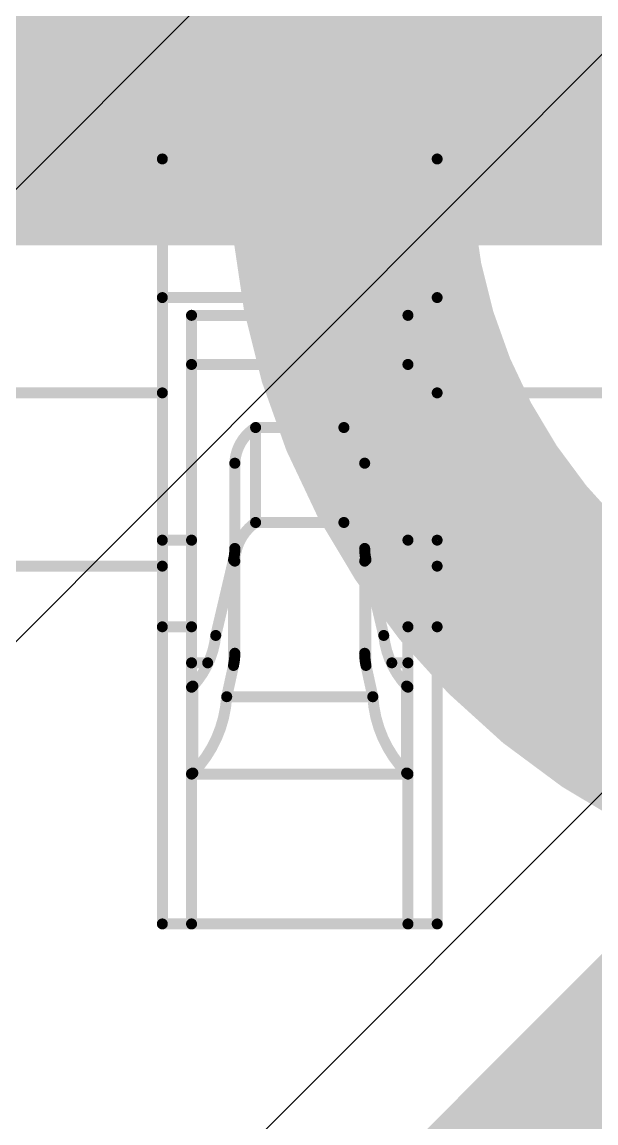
# Model space of a CAD drawing. Header units: inches. Extents: x -6 to 5433, y -4 to 5447.
# Drawn here: x 19.054 to 19.717, y 27.422 to 28.693 of the extents above; entities that cross this region are included whole.
import ezdxf

# ---------------------------------------------------------------- set-up
doc = ezdxf.new("R2010")
doc.units = ezdxf.units.IN
for name, color, linetype in [('Bottom Layer', 5, 'Continuous'), ('Bottom Solder', 6, 'Continuous'), ('Mechanical 4', 56, 'Continuous'), ('Top Layer', 1, 'Continuous'), ('Top Paste', 8, 'Continuous'), ('Top Solder', 216, 'Continuous')]:
    doc.layers.add(name, color=color, linetype=linetype)

msp = doc.modelspace()

# ---------------------------------------------------------------- hatches: boundary and pattern name
at = {"layer": 'Top Layer'}
msp.add_hatch(color=1, dxfattribs=at).paths.add_polyline_path([(20.8356, 28.5367), (16.1356, 28.5367), (16.1356, 29.1767), (20.8356, 29.1767)])
at = {"layer": 'Top Paste'}
msp.add_hatch(color=8, dxfattribs=at).paths.add_polyline_path([(20.8356, 28.5367), (16.1356, 28.5367), (16.1356, 29.1767), (20.8356, 29.1767)])
at = {"layer": 'Top Solder'}
msp.add_hatch(color=216, dxfattribs=at).paths.add_polyline_path([(20.9372, 28.4351), (16.034, 28.4351), (16.034, 29.2783), (20.9372, 29.2783)])

# ---------------------------------------------------------------- linework, layer by layer
at = {"layer": 'Bottom Layer'}
for points in [[(19.4336, 28.5285, 0.2794, 0.2794, 0), (19.4336, 29.5259, 0.2794, 0.2794, 0)], [(20.8814, 28.5285, 0.2794, 0.2794, -1), (19.4336, 28.5285, 0.2794, 0.2794, 0)]]:
    msp.add_lwpolyline(points, format="xyseb", dxfattribs=at)
msp.add_lwpolyline([(19.3637, 28.5285, 0.1397, 0.1397, 1), (19.5034, 28.5285, 0.1397, 0.1397, 1)], format="xyseb", close=True, dxfattribs=at)
msp.add_lwpolyline([(19.3637, 28.5285, 0.1397, 0.1397, 1), (19.5034, 28.5285, 0.1397, 0.1397, 1)], format="xyseb", close=True, dxfattribs=at)
at = {"layer": 'Bottom Solder'}
for p in [(10.7161, 20.161), (10.982, 19.9045)]:
    msp.add_line(p, (5432.8521, 5447.4931), dxfattribs=at)
at = {"layer": 'Mechanical 4'}
for points in [[(19.2162, 28.5349, 0.0127, 0.0127, 0), (19.5337, 28.5349, 0.0127, 0.0127, 0)], [(19.2162, 28.0649, 0.0127, 0.0127, 0), (19.2162, 28.5349, 0.0127, 0.0127, 0)], [(19.5337, 28.0649, 0.0127, 0.0127, 0), (19.5337, 28.5349, 0.0127, 0.0127, 0)], [(19.2162, 28.3749, 0.0127, 0.0127, 0), (19.5337, 28.3749, 0.0127, 0.0127, 0)], [(19.2499, 28.3544, 0.0127, 0.0127, 0), (19.4999, 28.3544, 0.0127, 0.0127, 0)], [(19.2499, 27.6519, 0.0127, 0.0127, 0), (19.2499, 28.3544, 0.0127, 0.0127, 0)], [(19.4999, 27.6519, 0.0127, 0.0127, 0), (19.4999, 28.3544, 0.0127, 0.0127, 0)], [(19.2499, 28.2977, 0.0127, 0.0127, 0), (19.4999, 28.2977, 0.0127, 0.0127, 0)], [(18.8987, 28.2649, 0.0127, 0.0127, 0), (19.2162, 28.2649, 0.0127, 0.0127, 0)], [(19.5337, 28.2649, 0.0127, 0.0127, 0), (19.8512, 28.2649, 0.0127, 0.0127, 0)], [(19.2999, 28.1837, 0.0127, 0.0127, -0.247377), (19.3239, 28.2249, 0.0127, 0.0127, 0)], [(19.3239, 28.2249, 0.0127, 0.0127, 0), (19.4259, 28.2249, 0.0127, 0.0127, 0)], [(19.3239, 28.1153, 0.0127, 0.0127, 0), (19.3239, 28.2249, 0.0127, 0.0127, 0)], [(19.4259, 28.1153, 0.0127, 0.0127, 0), (19.4259, 28.2249, 0.0127, 0.0127, 0)], [(19.4259, 28.2249, 0.0127, 0.0127, -0.247377), (19.4499, 28.1837, 0.0127, 0.0127, 0)], [(19.2999, 27.9643, 0.0127, 0.0127, 0), (19.2999, 28.1837, 0.0127, 0.0127, 0)], [(19.4499, 27.9643, 0.0127, 0.0127, 0), (19.4499, 28.1837, 0.0127, 0.0127, 0)], [(19.2999, 28.0707, 0.0127, 0.0127, -0.23748), (19.3239, 28.1153, 0.0127, 0.0127, 0)], [(19.3239, 28.1153, 0.0127, 0.0127, 0), (19.4259, 28.1153, 0.0127, 0.0127, 0)], [(19.4259, 28.1153, 0.0127, 0.0127, -0.23748), (19.4499, 28.0707, 0.0127, 0.0127, 0)], [(19.2162, 28.0949, 0.0127, 0.0127, 0), (19.2499, 28.0949, 0.0127, 0.0127, 0)], [(19.4999, 28.0949, 0.0127, 0.0127, 0), (19.5337, 28.0949, 0.0127, 0.0127, 0)], [(19.2999, 28.0853, 0.0127, 0.0127, -0.057864), (19.2984, 28.0722, 0.0127, 0.0127, 0)], [(19.4514, 28.0722, 0.0127, 0.0127, -0.057864), (19.4499, 28.0853, 0.0127, 0.0127, 0)], [(19.2779, 27.9849, 0.0127, 0.0127, 0), (19.2984, 28.0722, 0.0127, 0.0127, 0)], [(19.2984, 27.9503, 0.0127, 0.0127, 0), (19.2984, 28.0722, 0.0127, 0.0127, 0)], [(19.4514, 28.0722, 0.0127, 0.0127, 0), (19.4719, 27.9849, 0.0127, 0.0127, 0)], [(19.4514, 27.9503, 0.0127, 0.0127, 0), (19.4514, 28.0722, 0.0127, 0.0127, 0)], [(18.8987, 28.0649, 0.0127, 0.0127, 0), (19.2162, 28.0649, 0.0127, 0.0127, 0)], [(19.2162, 27.6519, 0.0127, 0.0127, 0), (19.2162, 28.0649, 0.0127, 0.0127, 0)], [(19.5337, 28.0649, 0.0127, 0.0127, 0), (19.8512, 28.0649, 0.0127, 0.0127, 0)], [(19.5337, 27.6519, 0.0127, 0.0127, 0), (19.5337, 28.0649, 0.0127, 0.0127, 0)], [(19.2162, 27.9949, 0.0127, 0.0127, 0), (19.2499, 27.9949, 0.0127, 0.0127, 0)], [(19.4999, 27.9949, 0.0127, 0.0127, 0), (19.5337, 27.9949, 0.0127, 0.0127, 0)], [(19.2779, 27.9849, 0.0127, 0.0127, -0.162591), (19.2514, 27.9265, 0.0127, 0.0127, 0)], [(19.4984, 27.9265, 0.0127, 0.0127, -0.162591), (19.4719, 27.9849, 0.0127, 0.0127, 0)], [(19.2999, 27.9643, 0.0127, 0.0127, -0.053658), (19.2984, 27.9503, 0.0127, 0.0127, 0)], [(19.4514, 27.9503, 0.0127, 0.0127, -0.053658), (19.4499, 27.9643, 0.0127, 0.0127, 0)], [(19.2499, 27.9533, 0.0127, 0.0127, 0), (19.2686, 27.9533, 0.0127, 0.0127, 0)], [(19.4812, 27.9533, 0.0127, 0.0127, 0), (19.4999, 27.9533, 0.0127, 0.0127, 0)], [(19.2905, 27.9142, 0.0127, 0.0127, 0), (19.2984, 27.9503, 0.0127, 0.0127, 0)], [(19.4514, 27.9503, 0.0127, 0.0127, 0), (19.4593, 27.9142, 0.0127, 0.0127, 0)], [(19.2505, 27.9258, 0.0127, 0.0127, -0.00812), (19.2507, 27.926, 0.0127, 0.0127, 0)], [(19.2507, 27.926, 0.0127, 0.0127, -0.004821), (19.2509, 27.9261, 0.0127, 0.0127, 0)], [(19.2509, 27.9261, 0.0127, 0.0127, 0), (19.2514, 27.9265, 0.0127, 0.0127, 0)], [(19.2514, 27.8261, 0.0127, 0.0127, 0), (19.2514, 27.9265, 0.0127, 0.0127, 0)], [(19.4984, 27.9265, 0.0127, 0.0127, 0), (19.4987, 27.9263, 0.0127, 0.0127, 0)], [(19.4984, 27.8261, 0.0127, 0.0127, 0), (19.4984, 27.9265, 0.0127, 0.0127, 0)], [(19.4987, 27.9263, 0.0127, 0.0127, 0), (19.4989, 27.9261, 0.0127, 0.0127, 0)], [(19.4989, 27.9261, 0.0127, 0.0127, -0.006055), (19.4991, 27.926, 0.0127, 0.0127, 0)], [(19.4992, 27.926, 0.0127, 0.0127, -0.010737), (19.4994, 27.9258, 0.0127, 0.0127, 0)], [(19.25, 27.9254, 0.0127, 0.0127, -0.035041), (19.2501, 27.9255, 0.0127, 0.0127, 0)], [(19.2499, 27.9253, 0.0127, 0.0127, -0.028404), (19.25, 27.9254, 0.0127, 0.0127, 0)], [(19.2499, 27.9252, 0.0127, 0.0127, -0.011022), (19.2499, 27.9253, 0.0127, 0.0127, 0)], [(19.2501, 27.9255, 0.0127, 0.0127, -0.032319), (19.2502, 27.9256, 0.0127, 0.0127, 0)], [(19.2502, 27.9256, 0.0127, 0.0127, -0.024462), (19.2503, 27.9257, 0.0127, 0.0127, 0)], [(19.2503, 27.9257, 0.0127, 0.0127, -0.013729), (19.2505, 27.9258, 0.0127, 0.0127, 0)], [(19.2905, 27.9142, 0.0127, 0.0127, -0.179894), (19.2514, 27.8261, 0.0127, 0.0127, 0)], [(19.2905, 27.9142, 0.0127, 0.0127, 0), (19.4593, 27.9142, 0.0127, 0.0127, 0)], [(19.4984, 27.8261, 0.0127, 0.0127, -0.179894), (19.4593, 27.9142, 0.0127, 0.0127, 0)], [(19.4994, 27.9258, 0.0127, 0.0127, -0.018562), (19.4995, 27.9257, 0.0127, 0.0127, 0)], [(19.4995, 27.9257, 0.0127, 0.0127, -0.023386), (19.4996, 27.9256, 0.0127, 0.0127, 0)], [(19.4996, 27.9256, 0.0127, 0.0127, -0.054321), (19.4998, 27.9254, 0.0127, 0.0127, 0)], [(19.4998, 27.9254, 0.0127, 0.0127, -0.028597), (19.4999, 27.9252, 0.0127, 0.0127, 0)], [(19.25, 27.8253, 0.0127, 0.0127, -0.037446), (19.2501, 27.8253, 0.0127, 0.0127, 0)], [(19.2499, 27.8252, 0.0127, 0.0127, -0.032689), (19.25, 27.8253, 0.0127, 0.0127, 0)], [(19.2499, 27.8251, 0.0127, 0.0127, -0.013234), (19.2499, 27.8252, 0.0127, 0.0127, 0)], [(19.2499, 27.8249, 0.0127, 0.0127, 0), (19.4999, 27.8249, 0.0127, 0.0127, 0)], [(19.2501, 27.8253, 0.0127, 0.0127, -0.031881), (19.2502, 27.8254, 0.0127, 0.0127, 0)], [(19.2501, 27.8254, 0.0127, 0.0127, -0.02262), (19.2503, 27.8255, 0.0127, 0.0127, 0)], [(19.2503, 27.8255, 0.0127, 0.0127, -0.012209), (19.2505, 27.8256, 0.0127, 0.0127, 0)], [(19.2505, 27.8256, 0.0127, 0.0127, -0.00707), (19.2507, 27.8257, 0.0127, 0.0127, 0)], [(19.2507, 27.8257, 0.0127, 0.0127, 0), (19.2509, 27.8258, 0.0127, 0.0127, 0)], [(19.2509, 27.8258, 0.0127, 0.0127, 0), (19.2514, 27.8261, 0.0127, 0.0127, 0)], [(19.4984, 27.8261, 0.0127, 0.0127, 0), (19.4987, 27.826, 0.0127, 0.0127, 0)], [(19.4987, 27.826, 0.0127, 0.0127, 0), (19.4989, 27.8258, 0.0127, 0.0127, 0)], [(19.4989, 27.8258, 0.0127, 0.0127, -0.005205), (19.4992, 27.8257, 0.0127, 0.0127, 0)], [(19.4991, 27.8257, 0.0127, 0.0127, -0.009376), (19.4994, 27.8256, 0.0127, 0.0127, 0)], [(19.4994, 27.8256, 0.0127, 0.0127, -0.016687), (19.4995, 27.8255, 0.0127, 0.0127, 0)], [(19.4995, 27.8255, 0.0127, 0.0127, -0.021994), (19.4996, 27.8254, 0.0127, 0.0127, 0)], [(19.4996, 27.8254, 0.0127, 0.0127, -0.026751), (19.4997, 27.8254, 0.0127, 0.0127, 0)], [(19.4997, 27.8254, 0.0127, 0.0127, -0.028288), (19.4998, 27.8253, 0.0127, 0.0127, 0)], [(19.4998, 27.8253, 0.0127, 0.0127, -0.032605), (19.4999, 27.8251, 0.0127, 0.0127, 0)], [(19.2162, 27.6519, 0.0127, 0.0127, 0), (19.5337, 27.6519, 0.0127, 0.0127, 0)]]:
    msp.add_lwpolyline(points, format="xyseb", dxfattribs=at)
for points in [[(19.213, 28.5349, 0.00635, 0.00635, 1), (19.2193, 28.5349, 0.00635, 0.00635, 1)], [(19.213, 28.5349, 0.00635, 0.00635, 1), (19.2193, 28.5349, 0.00635, 0.00635, 1)], [(19.5305, 28.5349, 0.00635, 0.00635, 1), (19.5368, 28.5349, 0.00635, 0.00635, 1)], [(19.5305, 28.5349, 0.00635, 0.00635, 1), (19.5368, 28.5349, 0.00635, 0.00635, 1)], [(19.213, 28.3749, 0.00635, 0.00635, 1), (19.2193, 28.3749, 0.00635, 0.00635, 1)], [(19.5305, 28.3749, 0.00635, 0.00635, 1), (19.5368, 28.3749, 0.00635, 0.00635, 1)], [(19.2467, 28.3544, 0.00635, 0.00635, 1), (19.2531, 28.3544, 0.00635, 0.00635, 1)], [(19.2467, 28.3544, 0.00635, 0.00635, 1), (19.2531, 28.3544, 0.00635, 0.00635, 1)], [(19.4967, 28.3544, 0.00635, 0.00635, 1), (19.5031, 28.3544, 0.00635, 0.00635, 1)], [(19.4967, 28.3544, 0.00635, 0.00635, 1), (19.5031, 28.3544, 0.00635, 0.00635, 1)], [(19.2467, 28.2977, 0.00635, 0.00635, 1), (19.2531, 28.2977, 0.00635, 0.00635, 1)], [(19.4967, 28.2977, 0.00635, 0.00635, 1), (19.5031, 28.2977, 0.00635, 0.00635, 1)], [(19.213, 28.2649, 0.00635, 0.00635, 1), (19.2193, 28.2649, 0.00635, 0.00635, 1)], [(19.5305, 28.2649, 0.00635, 0.00635, 1), (19.5368, 28.2649, 0.00635, 0.00635, 1)], [(19.3207, 28.2249, 0.00635, 0.00635, 1), (19.3271, 28.2249, 0.00635, 0.00635, 1)], [(19.3207, 28.2249, 0.00635, 0.00635, 1), (19.3271, 28.2249, 0.00635, 0.00635, 1)], [(19.3207, 28.2249, 0.00635, 0.00635, 1), (19.3271, 28.2249, 0.00635, 0.00635, 1)], [(19.4227, 28.2249, 0.00635, 0.00635, 1), (19.4291, 28.2249, 0.00635, 0.00635, 1)], [(19.4227, 28.2249, 0.00635, 0.00635, 1), (19.4291, 28.2249, 0.00635, 0.00635, 1)], [(19.4227, 28.2249, 0.00635, 0.00635, 1), (19.4291, 28.2249, 0.00635, 0.00635, 1)], [(19.2967, 28.1837, 0.00635, 0.00635, 1), (19.3031, 28.1837, 0.00635, 0.00635, 1)], [(19.2967, 28.1837, 0.00635, 0.00635, 1), (19.3031, 28.1837, 0.00635, 0.00635, 1)], [(19.4467, 28.1837, 0.00635, 0.00635, 1), (19.4531, 28.1837, 0.00635, 0.00635, 1)], [(19.4467, 28.1837, 0.00635, 0.00635, 1), (19.4531, 28.1837, 0.00635, 0.00635, 1)], [(19.3207, 28.1153, 0.00635, 0.00635, 1), (19.3271, 28.1153, 0.00635, 0.00635, 1)], [(19.3207, 28.1153, 0.00635, 0.00635, 1), (19.3271, 28.1153, 0.00635, 0.00635, 1)], [(19.3207, 28.1153, 0.00635, 0.00635, 1), (19.3271, 28.1153, 0.00635, 0.00635, 1)], [(19.4227, 28.1153, 0.00635, 0.00635, 1), (19.4291, 28.1153, 0.00635, 0.00635, 1)], [(19.4227, 28.1153, 0.00635, 0.00635, 1), (19.4291, 28.1153, 0.00635, 0.00635, 1)], [(19.4227, 28.1153, 0.00635, 0.00635, 1), (19.4291, 28.1153, 0.00635, 0.00635, 1)], [(19.213, 28.0949, 0.00635, 0.00635, 1), (19.2193, 28.0949, 0.00635, 0.00635, 1)], [(19.2467, 28.0949, 0.00635, 0.00635, 1), (19.2531, 28.0949, 0.00635, 0.00635, 1)], [(19.4967, 28.0949, 0.00635, 0.00635, 1), (19.5031, 28.0949, 0.00635, 0.00635, 1)], [(19.5305, 28.0949, 0.00635, 0.00635, 1), (19.5368, 28.0949, 0.00635, 0.00635, 1)], [(19.2967, 28.0853, 0.00635, 0.00635, 1), (19.3031, 28.0853, 0.00635, 0.00635, 1)], [(19.4467, 28.0853, 0.00635, 0.00635, 1), (19.4531, 28.0853, 0.00635, 0.00635, 1)], [(19.2952, 28.0722, 0.00635, 0.00635, 1), (19.3016, 28.0722, 0.00635, 0.00635, 1)], [(19.2952, 28.0722, 0.00635, 0.00635, 1), (19.3016, 28.0722, 0.00635, 0.00635, 1)], [(19.2952, 28.0722, 0.00635, 0.00635, 1), (19.3016, 28.0722, 0.00635, 0.00635, 1)], [(19.2967, 28.0707, 0.00635, 0.00635, 1), (19.3031, 28.0707, 0.00635, 0.00635, 1)], [(19.4467, 28.0707, 0.00635, 0.00635, 1), (19.4531, 28.0707, 0.00635, 0.00635, 1)], [(19.4482, 28.0722, 0.00635, 0.00635, 1), (19.4546, 28.0722, 0.00635, 0.00635, 1)], [(19.4482, 28.0722, 0.00635, 0.00635, 1), (19.4546, 28.0722, 0.00635, 0.00635, 1)], [(19.4482, 28.0722, 0.00635, 0.00635, 1), (19.4546, 28.0722, 0.00635, 0.00635, 1)], [(19.213, 28.0649, 0.00635, 0.00635, 1), (19.2193, 28.0649, 0.00635, 0.00635, 1)], [(19.213, 28.0649, 0.00635, 0.00635, 1), (19.2193, 28.0649, 0.00635, 0.00635, 1)], [(19.213, 28.0649, 0.00635, 0.00635, 1), (19.2193, 28.0649, 0.00635, 0.00635, 1)], [(19.5305, 28.0649, 0.00635, 0.00635, 1), (19.5368, 28.0649, 0.00635, 0.00635, 1)], [(19.5305, 28.0649, 0.00635, 0.00635, 1), (19.5368, 28.0649, 0.00635, 0.00635, 1)], [(19.5305, 28.0649, 0.00635, 0.00635, 1), (19.5368, 28.0649, 0.00635, 0.00635, 1)], [(19.213, 27.9949, 0.00635, 0.00635, 1), (19.2193, 27.9949, 0.00635, 0.00635, 1)], [(19.2467, 27.9949, 0.00635, 0.00635, 1), (19.2531, 27.9949, 0.00635, 0.00635, 1)], [(19.4967, 27.9949, 0.00635, 0.00635, 1), (19.5031, 27.9949, 0.00635, 0.00635, 1)], [(19.5305, 27.9949, 0.00635, 0.00635, 1), (19.5368, 27.9949, 0.00635, 0.00635, 1)], [(19.2747, 27.9849, 0.00635, 0.00635, 1), (19.281, 27.9849, 0.00635, 0.00635, 1)], [(19.2747, 27.9849, 0.00635, 0.00635, 1), (19.281, 27.9849, 0.00635, 0.00635, 1)], [(19.4688, 27.9849, 0.00635, 0.00635, 1), (19.4751, 27.9849, 0.00635, 0.00635, 1)], [(19.4688, 27.9849, 0.00635, 0.00635, 1), (19.4751, 27.9849, 0.00635, 0.00635, 1)], [(19.2967, 27.9643, 0.00635, 0.00635, 1), (19.3031, 27.9643, 0.00635, 0.00635, 1)], [(19.2967, 27.9643, 0.00635, 0.00635, 1), (19.3031, 27.9643, 0.00635, 0.00635, 1)], [(19.4467, 27.9643, 0.00635, 0.00635, 1), (19.4531, 27.9643, 0.00635, 0.00635, 1)], [(19.4467, 27.9643, 0.00635, 0.00635, 1), (19.4531, 27.9643, 0.00635, 0.00635, 1)], [(19.2467, 27.9533, 0.00635, 0.00635, 1), (19.2531, 27.9533, 0.00635, 0.00635, 1)], [(19.2654, 27.9533, 0.00635, 0.00635, 1), (19.2717, 27.9533, 0.00635, 0.00635, 1)], [(19.4781, 27.9533, 0.00635, 0.00635, 1), (19.4844, 27.9533, 0.00635, 0.00635, 1)], [(19.4967, 27.9533, 0.00635, 0.00635, 1), (19.5031, 27.9533, 0.00635, 0.00635, 1)], [(19.2952, 27.9503, 0.00635, 0.00635, 1), (19.3016, 27.9503, 0.00635, 0.00635, 1)], [(19.2952, 27.9503, 0.00635, 0.00635, 1), (19.3016, 27.9503, 0.00635, 0.00635, 1)], [(19.2952, 27.9503, 0.00635, 0.00635, 1), (19.3016, 27.9503, 0.00635, 0.00635, 1)], [(19.4482, 27.9503, 0.00635, 0.00635, 1), (19.4546, 27.9503, 0.00635, 0.00635, 1)], [(19.4482, 27.9503, 0.00635, 0.00635, 1), (19.4546, 27.9503, 0.00635, 0.00635, 1)], [(19.4482, 27.9503, 0.00635, 0.00635, 1), (19.4546, 27.9503, 0.00635, 0.00635, 1)], [(19.2475, 27.926, 0.00635, 0.00635, 1), (19.2539, 27.926, 0.00635, 0.00635, 1)], [(19.2475, 27.926, 0.00635, 0.00635, 1), (19.2539, 27.926, 0.00635, 0.00635, 1)], [(19.2477, 27.9261, 0.00635, 0.00635, 1), (19.2541, 27.9261, 0.00635, 0.00635, 1)], [(19.2477, 27.9261, 0.00635, 0.00635, 1), (19.2541, 27.9261, 0.00635, 0.00635, 1)], [(19.2482, 27.9265, 0.00635, 0.00635, 1), (19.2546, 27.9265, 0.00635, 0.00635, 1)], [(19.2482, 27.9265, 0.00635, 0.00635, 1), (19.2546, 27.9265, 0.00635, 0.00635, 1)], [(19.2482, 27.9265, 0.00635, 0.00635, 1), (19.2546, 27.9265, 0.00635, 0.00635, 1)], [(19.4952, 27.9265, 0.00635, 0.00635, 1), (19.5016, 27.9265, 0.00635, 0.00635, 1)], [(19.4952, 27.9265, 0.00635, 0.00635, 1), (19.5016, 27.9265, 0.00635, 0.00635, 1)], [(19.4952, 27.9265, 0.00635, 0.00635, 1), (19.5016, 27.9265, 0.00635, 0.00635, 1)], [(19.4955, 27.9263, 0.00635, 0.00635, 1), (19.5018, 27.9263, 0.00635, 0.00635, 1)], [(19.4955, 27.9263, 0.00635, 0.00635, 1), (19.5018, 27.9263, 0.00635, 0.00635, 1)], [(19.4957, 27.9261, 0.00635, 0.00635, 1), (19.5021, 27.9261, 0.00635, 0.00635, 1)], [(19.4957, 27.9261, 0.00635, 0.00635, 1), (19.5021, 27.9261, 0.00635, 0.00635, 1)], [(19.496, 27.926, 0.00635, 0.00635, 1), (19.5023, 27.926, 0.00635, 0.00635, 1)], [(19.496, 27.926, 0.00635, 0.00635, 1), (19.5023, 27.926, 0.00635, 0.00635, 1)], [(19.2468, 27.9254, 0.00635, 0.00635, 1), (19.2532, 27.9254, 0.00635, 0.00635, 1)], [(19.2468, 27.9253, 0.00635, 0.00635, 1), (19.2531, 27.9253, 0.00635, 0.00635, 1)], [(19.2468, 27.9254, 0.00635, 0.00635, 1), (19.2532, 27.9254, 0.00635, 0.00635, 1)], [(19.2468, 27.9253, 0.00635, 0.00635, 1), (19.2531, 27.9253, 0.00635, 0.00635, 1)], [(19.2467, 27.9252, 0.00635, 0.00635, 1), (19.2531, 27.9252, 0.00635, 0.00635, 1)], [(19.2469, 27.9255, 0.00635, 0.00635, 1), (19.2532, 27.9255, 0.00635, 0.00635, 1)], [(19.2469, 27.9255, 0.00635, 0.00635, 1), (19.2532, 27.9255, 0.00635, 0.00635, 1)], [(19.247, 27.9256, 0.00635, 0.00635, 1), (19.2533, 27.9256, 0.00635, 0.00635, 1)], [(19.247, 27.9256, 0.00635, 0.00635, 1), (19.2533, 27.9256, 0.00635, 0.00635, 1)], [(19.2471, 27.9257, 0.00635, 0.00635, 1), (19.2535, 27.9257, 0.00635, 0.00635, 1)], [(19.2471, 27.9257, 0.00635, 0.00635, 1), (19.2535, 27.9257, 0.00635, 0.00635, 1)], [(19.2473, 27.9258, 0.00635, 0.00635, 1), (19.2536, 27.9258, 0.00635, 0.00635, 1)], [(19.2473, 27.9258, 0.00635, 0.00635, 1), (19.2536, 27.9258, 0.00635, 0.00635, 1)], [(19.2874, 27.9142, 0.00635, 0.00635, 1), (19.2937, 27.9142, 0.00635, 0.00635, 1)], [(19.2874, 27.9142, 0.00635, 0.00635, 1), (19.2937, 27.9142, 0.00635, 0.00635, 1)], [(19.2874, 27.9142, 0.00635, 0.00635, 1), (19.2937, 27.9142, 0.00635, 0.00635, 1)], [(19.4561, 27.9142, 0.00635, 0.00635, 1), (19.4625, 27.9142, 0.00635, 0.00635, 1)], [(19.4561, 27.9142, 0.00635, 0.00635, 1), (19.4625, 27.9142, 0.00635, 0.00635, 1)], [(19.4561, 27.9142, 0.00635, 0.00635, 1), (19.4625, 27.9142, 0.00635, 0.00635, 1)], [(19.4962, 27.9258, 0.00635, 0.00635, 1), (19.5025, 27.9258, 0.00635, 0.00635, 1)], [(19.4962, 27.9258, 0.00635, 0.00635, 1), (19.5025, 27.9258, 0.00635, 0.00635, 1)], [(19.4963, 27.9257, 0.00635, 0.00635, 1), (19.5027, 27.9257, 0.00635, 0.00635, 1)], [(19.4963, 27.9257, 0.00635, 0.00635, 1), (19.5027, 27.9257, 0.00635, 0.00635, 1)], [(19.4965, 27.9256, 0.00635, 0.00635, 1), (19.5028, 27.9256, 0.00635, 0.00635, 1)], [(19.4965, 27.9256, 0.00635, 0.00635, 1), (19.5028, 27.9256, 0.00635, 0.00635, 1)], [(19.4966, 27.9254, 0.00635, 0.00635, 1), (19.503, 27.9254, 0.00635, 0.00635, 1)], [(19.4966, 27.9254, 0.00635, 0.00635, 1), (19.503, 27.9254, 0.00635, 0.00635, 1)], [(19.4967, 27.9252, 0.00635, 0.00635, 1), (19.5031, 27.9252, 0.00635, 0.00635, 1)], [(19.2468, 27.8253, 0.00635, 0.00635, 1), (19.2532, 27.8253, 0.00635, 0.00635, 1)], [(19.2468, 27.8252, 0.00635, 0.00635, 1), (19.2531, 27.8252, 0.00635, 0.00635, 1)], [(19.2468, 27.8253, 0.00635, 0.00635, 1), (19.2532, 27.8253, 0.00635, 0.00635, 1)], [(19.2468, 27.8252, 0.00635, 0.00635, 1), (19.2531, 27.8252, 0.00635, 0.00635, 1)], [(19.2467, 27.8251, 0.00635, 0.00635, 1), (19.2531, 27.8251, 0.00635, 0.00635, 1)], [(19.2467, 27.8249, 0.00635, 0.00635, 1), (19.2531, 27.8249, 0.00635, 0.00635, 1)], [(19.2469, 27.8253, 0.00635, 0.00635, 1), (19.2532, 27.8253, 0.00635, 0.00635, 1)], [(19.2469, 27.8253, 0.00635, 0.00635, 1), (19.2532, 27.8253, 0.00635, 0.00635, 1)], [(19.247, 27.8254, 0.00635, 0.00635, 1), (19.2533, 27.8254, 0.00635, 0.00635, 1)], [(19.247, 27.8254, 0.00635, 0.00635, 1), (19.2533, 27.8254, 0.00635, 0.00635, 1)], [(19.2471, 27.8255, 0.00635, 0.00635, 1), (19.2535, 27.8255, 0.00635, 0.00635, 1)], [(19.2471, 27.8255, 0.00635, 0.00635, 1), (19.2535, 27.8255, 0.00635, 0.00635, 1)], [(19.2473, 27.8256, 0.00635, 0.00635, 1), (19.2536, 27.8256, 0.00635, 0.00635, 1)], [(19.2473, 27.8256, 0.00635, 0.00635, 1), (19.2536, 27.8256, 0.00635, 0.00635, 1)], [(19.2475, 27.8257, 0.00635, 0.00635, 1), (19.2539, 27.8257, 0.00635, 0.00635, 1)], [(19.2475, 27.8257, 0.00635, 0.00635, 1), (19.2539, 27.8257, 0.00635, 0.00635, 1)], [(19.2477, 27.8258, 0.00635, 0.00635, 1), (19.2541, 27.8258, 0.00635, 0.00635, 1)], [(19.2477, 27.8258, 0.00635, 0.00635, 1), (19.2541, 27.8258, 0.00635, 0.00635, 1)], [(19.2482, 27.8261, 0.00635, 0.00635, 1), (19.2546, 27.8261, 0.00635, 0.00635, 1)], [(19.2482, 27.8261, 0.00635, 0.00635, 1), (19.2546, 27.8261, 0.00635, 0.00635, 1)], [(19.2482, 27.8261, 0.00635, 0.00635, 1), (19.2546, 27.8261, 0.00635, 0.00635, 1)], [(19.4952, 27.8261, 0.00635, 0.00635, 1), (19.5016, 27.8261, 0.00635, 0.00635, 1)], [(19.4952, 27.8261, 0.00635, 0.00635, 1), (19.5016, 27.8261, 0.00635, 0.00635, 1)], [(19.4952, 27.8261, 0.00635, 0.00635, 1), (19.5016, 27.8261, 0.00635, 0.00635, 1)], [(19.4955, 27.826, 0.00635, 0.00635, 1), (19.5018, 27.826, 0.00635, 0.00635, 1)], [(19.4955, 27.826, 0.00635, 0.00635, 1), (19.5018, 27.826, 0.00635, 0.00635, 1)], [(19.4957, 27.8258, 0.00635, 0.00635, 1), (19.5021, 27.8258, 0.00635, 0.00635, 1)], [(19.4957, 27.8258, 0.00635, 0.00635, 1), (19.5021, 27.8258, 0.00635, 0.00635, 1)], [(19.496, 27.8257, 0.00635, 0.00635, 1), (19.5023, 27.8257, 0.00635, 0.00635, 1)], [(19.496, 27.8257, 0.00635, 0.00635, 1), (19.5023, 27.8257, 0.00635, 0.00635, 1)], [(19.4962, 27.8256, 0.00635, 0.00635, 1), (19.5025, 27.8256, 0.00635, 0.00635, 1)], [(19.4962, 27.8256, 0.00635, 0.00635, 1), (19.5025, 27.8256, 0.00635, 0.00635, 1)], [(19.4963, 27.8255, 0.00635, 0.00635, 1), (19.5027, 27.8255, 0.00635, 0.00635, 1)], [(19.4963, 27.8255, 0.00635, 0.00635, 1), (19.5027, 27.8255, 0.00635, 0.00635, 1)], [(19.4965, 27.8254, 0.00635, 0.00635, 1), (19.5028, 27.8254, 0.00635, 0.00635, 1)], [(19.4965, 27.8254, 0.00635, 0.00635, 1), (19.5028, 27.8254, 0.00635, 0.00635, 1)], [(19.4966, 27.8254, 0.00635, 0.00635, 1), (19.5029, 27.8254, 0.00635, 0.00635, 1)], [(19.4966, 27.8254, 0.00635, 0.00635, 1), (19.5029, 27.8254, 0.00635, 0.00635, 1)], [(19.4966, 27.8253, 0.00635, 0.00635, 1), (19.503, 27.8253, 0.00635, 0.00635, 1)], [(19.4966, 27.8253, 0.00635, 0.00635, 1), (19.503, 27.8253, 0.00635, 0.00635, 1)], [(19.4967, 27.8251, 0.00635, 0.00635, 1), (19.5031, 27.8251, 0.00635, 0.00635, 1)], [(19.4967, 27.8249, 0.00635, 0.00635, 1), (19.5031, 27.8249, 0.00635, 0.00635, 1)], [(19.213, 27.6519, 0.00635, 0.00635, 1), (19.2193, 27.6519, 0.00635, 0.00635, 1)], [(19.213, 27.6519, 0.00635, 0.00635, 1), (19.2193, 27.6519, 0.00635, 0.00635, 1)], [(19.2467, 27.6519, 0.00635, 0.00635, 1), (19.2531, 27.6519, 0.00635, 0.00635, 1)], [(19.4967, 27.6519, 0.00635, 0.00635, 1), (19.5031, 27.6519, 0.00635, 0.00635, 1)], [(19.5305, 27.6519, 0.00635, 0.00635, 1), (19.5368, 27.6519, 0.00635, 0.00635, 1)], [(19.5305, 27.6519, 0.00635, 0.00635, 1), (19.5368, 27.6519, 0.00635, 0.00635, 1)]]:
    msp.add_lwpolyline(points, format="xyseb", close=True, dxfattribs=at)
at = {"layer": 'Top Layer'}
msp.add_line((20.235, 28.3143), (18.8958, 26.975), dxfattribs=at)
msp.add_lwpolyline([(19.0606, 26.8102, 0.2032, 0.2032, 0), (20.3998, 28.1494, 0.2032, 0.2032, 0)], format="xyseb", dxfattribs=at)

doc.saveas('drawing.dxf')
